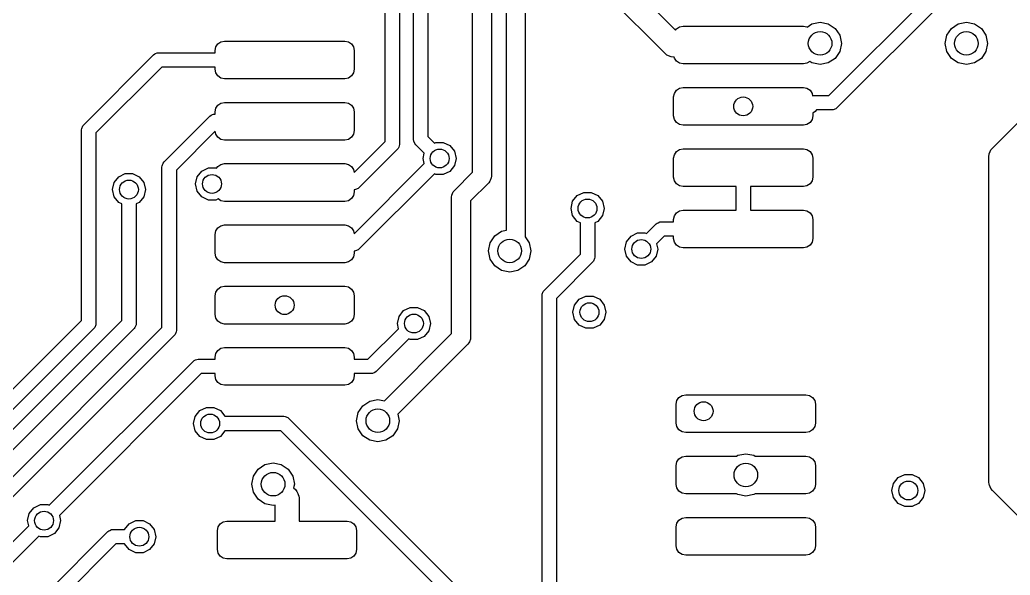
# Model space of a CAD drawing. Extents: x 0.05 to 3.89, y 0.04 to 4.21.
# Drawn here: x 1.5686 to 1.9819, y 1.1599 to 1.3917 of the extents above; entities that cross this region are included whole.
import ezdxf

# ---------------------------------------------------------------- set-up
doc = ezdxf.new("R2010")
doc.units = 0
doc.header["$MEASUREMENT"] = 0
doc.layers.add('BLACK', color=7, linetype='CONTINUOUS')

msp = doc.modelspace()

# ---------------------------------------------------------------- linework, layer by layer
at = {"layer": 'BLACK', "linetype": 'CONTINUOUS'}
for p, q in [((1.73892, 1.55424), (1.73892, 1.34297)), ((1.73292, 1.34173), (1.73292, 1.55299)), ((1.72102, 1.34091), (1.72102, 1.5462)), ((1.72702, 1.54744), (1.72702, 1.33967)), ((1.75757, 1.32815), (1.75757, 1.54616)), ((1.76545, 1.54453), (1.76545, 1.32652)), ((1.77165, 1.30386), (1.77165, 1.5374)), ((1.77953, 1.53577), (1.77953, 1.30119)), ((1.90624, 1.36009), (1.98063, 1.43448)), ((1.98399, 1.42936), (1.9096, 1.35497)), ((1.81839, 1.4113), (1.84227, 1.38741)), ((1.8379, 1.37764), (1.80985, 1.40569)), ((1.84259, 1.3879), (1.84387, 1.38875)), ((1.84387, 1.38875), (1.84538, 1.38905)), ((1.84538, 1.38905), (1.89557, 1.38905)), ((1.89557, 1.38905), (1.89708, 1.38875)), ((1.89708, 1.38875), (1.89713, 1.38871)), ((1.89713, 1.38871), (1.89917, 1.39007)), ((1.89917, 1.39007), (1.90256, 1.39075)), ((1.90256, 1.39075), (1.90595, 1.39007)), ((1.90595, 1.39007), (1.90882, 1.38815)), ((1.95732, 1.38815), (1.96019, 1.39007)), ((1.96019, 1.39007), (1.96358, 1.39075)), ((1.96358, 1.39075), (1.96697, 1.39007)), ((1.96697, 1.39007), (1.96985, 1.38815)), ((1.97442, 1.33818), (2.02493, 1.38869)), ((1.84227, 1.38741), (1.84259, 1.3879)), ((1.90882, 1.38815), (1.91074, 1.38528)), ((1.91074, 1.38528), (1.91142, 1.38189)), ((1.95472, 1.38189), (1.9554, 1.38528)), ((1.9554, 1.38528), (1.95732, 1.38815)), ((1.96985, 1.38815), (1.97177, 1.38528)), ((1.97177, 1.38528), (1.97244, 1.38189)), ((1.6501, 1.37894), (1.6504, 1.38044)), ((1.6504, 1.38044), (1.65125, 1.38172)), ((1.65125, 1.38172), (1.65253, 1.38257)), ((1.65253, 1.38257), (1.65404, 1.38287)), ((1.65404, 1.38287), (1.70423, 1.38287)), ((1.70423, 1.38287), (1.70574, 1.38257)), ((1.70574, 1.38257), (1.70702, 1.38172)), ((1.70702, 1.38172), (1.70787, 1.38044)), ((1.70787, 1.38044), (1.70817, 1.37894)), ((1.91142, 1.38189), (1.91074, 1.3785)), ((1.9554, 1.3785), (1.95472, 1.38189)), ((1.97244, 1.38189), (1.97177, 1.3785)), ((1.59527, 1.34794), (1.62445, 1.37712)), ((1.62445, 1.37712), (1.62491, 1.37749)), ((1.62491, 1.37749), (1.62526, 1.37764)), ((1.62526, 1.37764), (1.62599, 1.37794)), ((1.62599, 1.37794), (1.62657, 1.378)), ((1.62657, 1.378), (1.6501, 1.378)), ((1.6501, 1.378), (1.6501, 1.37894)), ((1.70817, 1.37894), (1.70817, 1.37106)), ((1.83866, 1.37702), (1.8379, 1.37764)), ((1.84046, 1.37627), (1.83866, 1.37702)), ((1.84144, 1.37617), (1.84046, 1.37627)), ((1.84046, 1.37627), (1.84046, 1.37627)), ((1.84165, 1.37617), (1.84144, 1.37617)), ((1.84174, 1.37573), (1.84165, 1.37617)), ((1.91074, 1.3785), (1.90882, 1.37563)), ((1.95732, 1.37563), (1.9554, 1.3785)), ((1.97177, 1.3785), (1.96985, 1.37563)), ((1.62782, 1.372), (1.60039, 1.34458)), ((1.6501, 1.372), (1.62782, 1.372)), ((1.6501, 1.37106), (1.6501, 1.372)), ((1.84259, 1.37445), (1.84174, 1.37573)), ((1.84387, 1.3736), (1.84259, 1.37445)), ((1.84538, 1.3733), (1.84387, 1.3736)), ((1.89557, 1.3733), (1.84538, 1.3733)), ((1.89708, 1.3736), (1.89557, 1.3733)), ((1.8982, 1.37435), (1.89708, 1.3736)), ((1.89917, 1.37371), (1.8982, 1.37435)), ((1.90256, 1.37303), (1.89917, 1.37371)), ((1.90595, 1.37371), (1.90256, 1.37303)), ((1.90882, 1.37563), (1.90595, 1.37371)), ((1.96019, 1.37371), (1.95732, 1.37563)), ((1.96358, 1.37303), (1.96019, 1.37371)), ((1.96697, 1.37371), (1.96358, 1.37303)), ((1.96985, 1.37563), (1.96697, 1.37371)), ((1.6504, 1.36956), (1.6501, 1.37106)), ((1.65125, 1.36828), (1.6504, 1.36956)), ((1.65253, 1.36743), (1.65125, 1.36828)), ((1.70702, 1.36828), (1.70574, 1.36743)), ((1.70787, 1.36956), (1.70702, 1.36828)), ((1.70817, 1.37106), (1.70787, 1.36956)), ((1.65404, 1.36713), (1.65253, 1.36743)), ((1.70423, 1.36713), (1.65404, 1.36713)), ((1.70574, 1.36743), (1.70423, 1.36713)), ((1.84144, 1.35952), (1.84174, 1.36103)), ((1.84174, 1.36103), (1.84259, 1.36231)), ((1.84259, 1.36231), (1.84387, 1.36316)), ((1.84387, 1.36316), (1.84538, 1.36346)), ((1.84538, 1.36346), (1.89557, 1.36346)), ((1.89557, 1.36346), (1.89708, 1.36316)), ((1.89708, 1.36316), (1.89836, 1.36231)), ((1.89836, 1.36231), (1.89921, 1.36103)), ((1.89921, 1.36103), (1.89941, 1.36005)), ((1.89941, 1.36005), (1.89982, 1.36009)), ((1.89982, 1.36009), (1.90624, 1.36009)), ((1.6504, 1.35485), (1.65125, 1.35613)), ((1.65125, 1.35613), (1.65253, 1.35698)), ((1.65253, 1.35698), (1.65404, 1.35728)), ((1.65404, 1.35728), (1.70423, 1.35728)), ((1.70423, 1.35728), (1.70574, 1.35698)), ((1.70574, 1.35698), (1.70702, 1.35613)), ((1.70702, 1.35613), (1.70787, 1.35485)), ((1.84144, 1.35165), (1.84144, 1.35952)), ((1.62883, 1.33239), (1.64798, 1.35153)), ((1.64798, 1.35153), (1.64843, 1.3519)), ((1.64843, 1.3519), (1.64901, 1.35214)), ((1.64901, 1.35214), (1.64951, 1.35235)), ((1.64951, 1.35235), (1.6501, 1.35241)), ((1.6501, 1.35335), (1.6504, 1.35485)), ((1.6501, 1.35241), (1.6501, 1.35335)), ((1.70787, 1.35485), (1.70817, 1.35335)), ((1.70817, 1.35335), (1.70817, 1.34547)), ((1.84174, 1.35014), (1.84144, 1.35165)), ((1.89951, 1.35165), (1.89921, 1.35014)), ((1.89999, 1.35309), (1.89951, 1.35289)), ((1.89951, 1.35289), (1.89951, 1.35165)), ((1.90044, 1.35346), (1.89999, 1.35309)), ((1.90107, 1.35409), (1.90044, 1.35346)), ((1.90748, 1.35409), (1.90107, 1.35409)), ((1.90807, 1.35414), (1.90748, 1.35409)), ((1.90915, 1.35459), (1.90807, 1.35414)), ((1.9096, 1.35497), (1.90915, 1.35459)), ((1.59445, 1.3464), (1.5949, 1.34749)), ((1.5949, 1.34749), (1.59527, 1.34794)), ((1.84259, 1.34886), (1.84174, 1.35014)), ((1.84387, 1.34801), (1.84259, 1.34886)), ((1.84538, 1.34771), (1.84387, 1.34801)), ((1.89557, 1.34771), (1.84538, 1.34771)), ((1.89708, 1.34801), (1.89557, 1.34771)), ((1.89836, 1.34886), (1.89708, 1.34801)), ((1.89921, 1.35014), (1.89836, 1.34886)), ((1.59439, 1.34582), (1.59445, 1.3464)), ((1.59439, 1.26626), (1.59439, 1.34582)), ((1.60039, 1.34458), (1.60039, 1.26502)), ((1.65015, 1.34522), (1.63395, 1.32902)), ((1.6504, 1.34397), (1.65015, 1.34522)), ((1.65125, 1.34269), (1.6504, 1.34397)), ((1.70787, 1.34397), (1.70702, 1.34269)), ((1.70817, 1.34547), (1.70787, 1.34397)), ((1.65253, 1.34184), (1.65125, 1.34269)), ((1.65404, 1.34154), (1.65253, 1.34184)), ((1.70423, 1.34154), (1.65404, 1.34154)), ((1.70574, 1.34184), (1.70423, 1.34154)), ((1.70702, 1.34269), (1.70574, 1.34184)), ((1.70812, 1.32801), (1.72102, 1.34091)), ((1.72696, 1.33908), (1.72675, 1.33858)), ((1.72702, 1.33967), (1.72696, 1.33908)), ((1.73298, 1.34114), (1.73292, 1.34173)), ((1.73343, 1.34006), (1.73298, 1.34114)), ((1.7338, 1.33961), (1.73343, 1.34006)), ((1.7374, 1.33601), (1.7338, 1.33961)), ((1.73892, 1.34297), (1.74163, 1.34027)), ((1.74163, 1.34027), (1.74226, 1.34057)), ((1.74226, 1.34057), (1.74533, 1.34057)), ((1.74533, 1.34057), (1.74809, 1.33924)), ((1.74809, 1.33924), (1.75, 1.33684)), ((1.72614, 1.33754), (1.71029, 1.3217)), ((1.72651, 1.338), (1.72614, 1.33754)), ((1.72675, 1.33858), (1.72651, 1.338)), ((1.73691, 1.33385), (1.7374, 1.33601)), ((1.75, 1.33684), (1.75069, 1.33385)), ((1.84144, 1.33393), (1.84174, 1.33544)), ((1.84174, 1.33544), (1.84259, 1.33671)), ((1.84259, 1.33671), (1.84387, 1.33757)), ((1.84387, 1.33757), (1.84538, 1.33787)), ((1.84538, 1.33787), (1.89557, 1.33787)), ((1.89557, 1.33787), (1.89708, 1.33757)), ((1.89708, 1.33757), (1.89836, 1.33671)), ((1.89836, 1.33671), (1.89921, 1.33544)), ((1.89921, 1.33544), (1.89951, 1.33393)), ((1.97295, 1.33465), (1.97305, 1.33562)), ((1.97305, 1.33562), (1.97312, 1.3358)), ((1.97312, 1.3358), (1.9735, 1.33671)), ((1.9735, 1.33671), (1.9738, 1.33742)), ((1.9738, 1.33742), (1.97442, 1.33818)), ((1.9738, 1.33742), (1.9738, 1.33742)), ((1.62795, 1.33026), (1.62801, 1.33085)), ((1.62801, 1.33085), (1.62846, 1.33193)), ((1.62846, 1.33193), (1.62883, 1.33239)), ((1.65125, 1.33054), (1.65253, 1.33139)), ((1.65253, 1.33139), (1.65404, 1.33169)), ((1.65404, 1.33169), (1.70423, 1.33169)), ((1.70423, 1.33169), (1.70574, 1.33139)), ((1.70574, 1.33139), (1.70702, 1.33054)), ((1.70812, 1.30242), (1.7374, 1.3317)), ((1.7374, 1.3317), (1.73691, 1.33385)), ((1.75, 1.33086), (1.74809, 1.32847)), ((1.75069, 1.33385), (1.75, 1.33086)), ((1.84144, 1.32606), (1.84144, 1.33393)), ((1.89951, 1.33393), (1.89951, 1.32606)), ((1.97295, 1.19882), (1.97295, 1.33465)), ((1.60988, 1.32625), (1.61264, 1.32758)), ((1.61264, 1.32758), (1.61571, 1.32758)), ((1.61571, 1.32758), (1.61847, 1.32625)), ((1.62795, 1.2633), (1.62795, 1.33026)), ((1.63395, 1.32902), (1.63395, 1.26206)), ((1.64261, 1.32622), (1.64452, 1.32861)), ((1.64452, 1.32861), (1.64729, 1.32995)), ((1.64729, 1.32995), (1.65035, 1.32995)), ((1.65035, 1.32995), (1.65073, 1.32976)), ((1.65073, 1.32976), (1.65125, 1.33054)), ((1.70702, 1.33054), (1.70787, 1.32926)), ((1.70787, 1.32926), (1.70812, 1.32801)), ((1.74163, 1.32744), (1.71029, 1.29611)), ((1.74226, 1.32714), (1.74163, 1.32744)), ((1.74533, 1.32714), (1.74226, 1.32714)), ((1.74809, 1.32847), (1.74533, 1.32714)), ((1.74997, 1.32054), (1.75757, 1.32815)), ((1.60728, 1.32087), (1.60797, 1.32386)), ((1.60797, 1.32386), (1.60988, 1.32625)), ((1.61847, 1.32625), (1.62038, 1.32386)), ((1.62038, 1.32386), (1.62106, 1.32087)), ((1.64193, 1.32323), (1.64261, 1.32622)), ((1.64261, 1.32024), (1.64193, 1.32323)), ((1.7643, 1.32373), (1.75669, 1.31613)), ((1.76479, 1.32433), (1.7643, 1.32373)), ((1.76492, 1.32465), (1.76479, 1.32433)), ((1.76537, 1.32575), (1.76492, 1.32465)), ((1.76545, 1.32652), (1.76537, 1.32575)), ((1.84174, 1.32455), (1.84144, 1.32606)), ((1.84259, 1.32327), (1.84174, 1.32455)), ((1.84387, 1.32242), (1.84259, 1.32327)), ((1.84538, 1.32212), (1.84387, 1.32242)), ((1.89708, 1.32242), (1.89557, 1.32212)), ((1.89836, 1.32327), (1.89708, 1.32242)), ((1.89921, 1.32455), (1.89836, 1.32327)), ((1.89951, 1.32606), (1.89921, 1.32455)), ((1.60797, 1.31788), (1.60728, 1.32087)), ((1.62106, 1.32087), (1.62038, 1.31788)), ((1.64452, 1.31784), (1.64261, 1.32024)), ((1.70787, 1.31838), (1.70702, 1.3171)), ((1.70817, 1.31988), (1.70787, 1.31838)), ((1.70875, 1.32088), (1.70817, 1.32082)), ((1.70817, 1.32082), (1.70817, 1.31988)), ((1.70984, 1.32132), (1.70875, 1.32088)), ((1.71029, 1.3217), (1.70984, 1.32132)), ((1.74882, 1.31776), (1.74889, 1.31853)), ((1.74889, 1.31853), (1.74948, 1.31995)), ((1.74948, 1.31995), (1.74997, 1.32054)), ((1.7993, 1.31598), (1.80122, 1.31838)), ((1.80122, 1.31838), (1.80398, 1.31971)), ((1.80398, 1.31971), (1.80704, 1.31971)), ((1.80704, 1.31971), (1.80981, 1.31838)), ((1.80981, 1.31838), (1.81172, 1.31598)), ((1.86748, 1.32212), (1.84538, 1.32212)), ((1.86748, 1.31228), (1.86748, 1.32212)), ((1.89557, 1.32212), (1.87348, 1.32212)), ((1.87348, 1.32212), (1.87348, 1.31228)), ((1.60988, 1.31548), (1.60797, 1.31788)), ((1.61117, 1.31486), (1.60988, 1.31548)), ((1.61117, 1.2662), (1.61117, 1.31486)), ((1.61847, 1.31548), (1.61717, 1.31486)), ((1.61717, 1.31486), (1.61717, 1.26496)), ((1.62038, 1.31788), (1.61847, 1.31548)), ((1.64729, 1.31651), (1.64452, 1.31784)), ((1.65035, 1.31651), (1.64729, 1.31651)), ((1.65138, 1.31701), (1.65035, 1.31651)), ((1.65253, 1.31624), (1.65138, 1.31701)), ((1.65404, 1.31594), (1.65253, 1.31624)), ((1.70423, 1.31594), (1.65404, 1.31594)), ((1.70574, 1.31624), (1.70423, 1.31594)), ((1.70702, 1.3171), (1.70574, 1.31624)), ((1.74882, 1.26078), (1.74882, 1.31776)), ((1.75669, 1.31613), (1.75669, 1.25915)), ((1.79862, 1.31299), (1.7993, 1.31598)), ((1.81172, 1.31598), (1.8124, 1.31299)), ((1.7993, 1.31), (1.79862, 1.31299)), ((1.80122, 1.30761), (1.7993, 1.31)), ((1.81172, 1.31), (1.80981, 1.30761)), ((1.8124, 1.31299), (1.81172, 1.31)), ((1.84174, 1.30985), (1.84259, 1.31112)), ((1.84259, 1.31112), (1.84387, 1.31198)), ((1.84387, 1.31198), (1.84538, 1.31228)), ((1.84538, 1.31228), (1.86748, 1.31228)), ((1.87348, 1.31228), (1.89557, 1.31228)), ((1.89557, 1.31228), (1.89708, 1.31198)), ((1.89708, 1.31198), (1.89836, 1.31112)), ((1.89836, 1.31112), (1.89921, 1.30985)), ((1.65253, 1.3058), (1.65404, 1.3061)), ((1.65404, 1.3061), (1.70423, 1.3061)), ((1.70423, 1.3061), (1.70574, 1.3058)), ((1.80251, 1.30698), (1.80122, 1.30761)), ((1.80251, 1.29387), (1.80251, 1.30698)), ((1.80981, 1.30761), (1.80851, 1.30698)), ((1.80851, 1.30698), (1.80851, 1.29263)), ((1.83012, 1.30247), (1.83417, 1.30652)), ((1.83417, 1.30652), (1.83463, 1.3069)), ((1.83463, 1.3069), (1.83494, 1.30703)), ((1.83494, 1.30703), (1.83571, 1.30735)), ((1.83571, 1.30735), (1.83629, 1.3074)), ((1.83629, 1.3074), (1.84144, 1.3074)), ((1.84144, 1.30834), (1.84174, 1.30985)), ((1.84144, 1.3074), (1.84144, 1.30834)), ((1.89921, 1.30985), (1.89951, 1.30834)), ((1.89951, 1.30834), (1.89951, 1.30047)), ((1.6501, 1.30217), (1.6504, 1.30367)), ((1.6501, 1.29429), (1.6501, 1.30217)), ((1.6504, 1.30367), (1.65125, 1.30495)), ((1.65125, 1.30495), (1.65253, 1.3058)), ((1.70574, 1.3058), (1.70702, 1.30495)), ((1.70702, 1.30495), (1.70787, 1.30367)), ((1.70787, 1.30367), (1.70812, 1.30242)), ((1.76677, 1.30154), (1.76964, 1.30346)), ((1.76964, 1.30346), (1.77165, 1.30386)), ((1.82366, 1.30145), (1.82642, 1.30278)), ((1.82642, 1.30278), (1.82949, 1.30278)), ((1.82949, 1.30278), (1.83012, 1.30247)), ((1.76417, 1.29528), (1.76485, 1.29867)), ((1.76485, 1.29867), (1.76677, 1.30154)), ((1.77953, 1.30119), (1.78122, 1.29867)), ((1.78122, 1.29867), (1.78189, 1.29528)), ((1.82106, 1.29606), (1.82175, 1.29905)), ((1.82175, 1.29905), (1.82366, 1.30145)), ((1.83754, 1.3014), (1.83435, 1.29822)), ((1.83435, 1.29822), (1.83484, 1.29606)), ((1.84144, 1.3014), (1.83754, 1.3014)), ((1.84144, 1.30047), (1.84144, 1.3014)), ((1.84174, 1.29896), (1.84144, 1.30047)), ((1.84259, 1.29768), (1.84174, 1.29896)), ((1.84387, 1.29683), (1.84259, 1.29768)), ((1.89836, 1.29768), (1.89708, 1.29683)), ((1.89921, 1.29896), (1.89836, 1.29768)), ((1.89951, 1.30047), (1.89921, 1.29896)), ((1.6504, 1.29278), (1.6501, 1.29429)), ((1.70817, 1.29429), (1.70787, 1.29278)), ((1.70875, 1.29529), (1.70817, 1.29523)), ((1.70817, 1.29523), (1.70817, 1.29429)), ((1.70984, 1.29573), (1.70875, 1.29529)), ((1.71029, 1.29611), (1.70984, 1.29573)), ((1.76485, 1.29189), (1.76417, 1.29528)), ((1.78189, 1.29528), (1.78122, 1.29189)), ((1.7874, 1.27876), (1.80251, 1.29387)), ((1.82175, 1.29307), (1.82106, 1.29606)), ((1.83484, 1.29606), (1.83416, 1.29307)), ((1.84538, 1.29653), (1.84387, 1.29683)), ((1.89557, 1.29653), (1.84538, 1.29653)), ((1.89708, 1.29683), (1.89557, 1.29653)), ((1.65125, 1.29151), (1.6504, 1.29278)), ((1.65253, 1.29065), (1.65125, 1.29151)), ((1.65404, 1.29035), (1.65253, 1.29065)), ((1.70423, 1.29035), (1.65404, 1.29035)), ((1.70574, 1.29065), (1.70423, 1.29035)), ((1.70702, 1.29151), (1.70574, 1.29065)), ((1.70787, 1.29278), (1.70702, 1.29151)), ((1.76677, 1.28901), (1.76485, 1.29189)), ((1.78122, 1.29189), (1.7793, 1.28901)), ((1.80763, 1.29051), (1.79252, 1.27539)), ((1.80801, 1.29096), (1.80763, 1.29051)), ((1.80845, 1.29204), (1.80801, 1.29096)), ((1.80851, 1.29263), (1.80845, 1.29204)), ((1.82366, 1.29068), (1.82175, 1.29307)), ((1.82642, 1.28935), (1.82366, 1.29068)), ((1.82949, 1.28935), (1.82642, 1.28935)), ((1.83225, 1.29068), (1.82949, 1.28935)), ((1.83416, 1.29307), (1.83225, 1.29068)), ((1.76964, 1.28709), (1.76677, 1.28901)), ((1.77303, 1.28642), (1.76964, 1.28709)), ((1.77642, 1.28709), (1.77303, 1.28642)), ((1.7793, 1.28901), (1.77642, 1.28709)), ((1.6501, 1.27657), (1.6504, 1.27808)), ((1.6504, 1.27808), (1.65125, 1.27936)), ((1.65125, 1.27936), (1.65253, 1.28021)), ((1.65253, 1.28021), (1.65404, 1.28051)), ((1.65404, 1.28051), (1.70423, 1.28051)), ((1.70423, 1.28051), (1.70574, 1.28021)), ((1.70574, 1.28021), (1.70702, 1.27936)), ((1.70702, 1.27936), (1.70787, 1.27808)), ((1.70787, 1.27808), (1.70817, 1.27657)), ((1.78652, 1.27664), (1.78658, 1.27722)), ((1.78658, 1.27722), (1.78703, 1.2783)), ((1.78703, 1.2783), (1.7874, 1.27876)), ((1.6501, 1.2687), (1.6501, 1.27657)), ((1.70817, 1.27657), (1.70817, 1.2687)), ((1.78652, 1.05651), (1.78652, 1.27664)), ((1.79252, 1.27539), (1.79252, 1.05527)), ((1.80009, 1.27267), (1.802, 1.27507)), ((1.802, 1.27507), (1.80477, 1.2764)), ((1.80477, 1.2764), (1.80783, 1.2764)), ((1.80783, 1.2764), (1.81059, 1.27507)), ((1.81059, 1.27507), (1.81251, 1.27267)), ((1.6504, 1.26719), (1.6501, 1.2687)), ((1.70817, 1.2687), (1.70787, 1.26719)), ((1.72686, 1.26795), (1.72878, 1.27035)), ((1.72878, 1.27035), (1.73154, 1.27168)), ((1.73154, 1.27168), (1.7346, 1.27168)), ((1.7346, 1.27168), (1.73737, 1.27035)), ((1.73737, 1.27035), (1.73928, 1.26795)), ((1.79941, 1.26969), (1.80009, 1.27267)), ((1.80009, 1.2667), (1.79941, 1.26969)), ((1.81251, 1.27267), (1.81319, 1.26969)), ((1.81319, 1.26969), (1.81251, 1.2667)), ((1.54776, 1.21963), (1.59439, 1.26626)), ((1.55269, 1.20772), (1.61117, 1.2662)), ((1.60039, 1.26502), (1.60034, 1.26443)), ((1.61717, 1.26496), (1.61712, 1.26438)), ((1.65125, 1.26592), (1.6504, 1.26719)), ((1.65253, 1.26506), (1.65125, 1.26592)), ((1.65404, 1.26476), (1.65253, 1.26506)), ((1.70423, 1.26476), (1.65404, 1.26476)), ((1.70574, 1.26506), (1.70423, 1.26476)), ((1.70702, 1.26592), (1.70574, 1.26506)), ((1.70787, 1.26719), (1.70702, 1.26592)), ((1.72618, 1.26496), (1.72686, 1.26795)), ((1.72667, 1.26281), (1.72618, 1.26496)), ((1.73928, 1.26795), (1.73996, 1.26496)), ((1.73996, 1.26496), (1.73928, 1.26197)), ((1.802, 1.2643), (1.80009, 1.2667)), ((1.81251, 1.2667), (1.81059, 1.2643)), ((1.59952, 1.2629), (1.55113, 1.21451)), ((1.61629, 1.26284), (1.55606, 1.2026)), ((1.56017, 1.19552), (1.62795, 1.2633)), ((1.59989, 1.26335), (1.59952, 1.2629)), ((1.60031, 1.26438), (1.59989, 1.26335)), ((1.60034, 1.26443), (1.60031, 1.26438)), ((1.61667, 1.26329), (1.61629, 1.26284)), ((1.61712, 1.26438), (1.61667, 1.26329)), ((1.6339, 1.26147), (1.63345, 1.26039)), ((1.63395, 1.26206), (1.6339, 1.26147)), ((1.71391, 1.25005), (1.72667, 1.26281)), ((1.72076, 1.23272), (1.74882, 1.26078)), ((1.73928, 1.26197), (1.73737, 1.25957)), ((1.80477, 1.26297), (1.802, 1.2643)), ((1.80783, 1.26297), (1.80477, 1.26297)), ((1.81059, 1.2643), (1.80783, 1.26297)), ((1.63307, 1.25993), (1.56354, 1.1904)), ((1.63345, 1.26039), (1.63307, 1.25993)), ((1.7309, 1.25855), (1.71728, 1.24493)), ((1.75554, 1.25637), (1.72632, 1.22715)), ((1.73154, 1.25824), (1.7309, 1.25855)), ((1.7346, 1.25824), (1.73154, 1.25824)), ((1.73737, 1.25957), (1.7346, 1.25824)), ((1.75603, 1.25697), (1.75554, 1.25637)), ((1.7562, 1.25739), (1.75603, 1.25697)), ((1.75662, 1.25839), (1.7562, 1.25739)), ((1.75669, 1.25915), (1.75662, 1.25839)), ((1.6501, 1.25098), (1.6504, 1.25249)), ((1.6504, 1.25249), (1.65125, 1.25377)), ((1.65125, 1.25377), (1.65253, 1.25462)), ((1.65253, 1.25462), (1.65404, 1.25492)), ((1.65404, 1.25492), (1.70423, 1.25492)), ((1.70423, 1.25492), (1.70574, 1.25462)), ((1.70574, 1.25462), (1.70702, 1.25377)), ((1.70702, 1.25377), (1.70787, 1.25249)), ((1.70787, 1.25249), (1.70817, 1.25098)), ((1.58091, 1.18909), (1.64099, 1.24917)), ((1.64099, 1.24917), (1.64144, 1.24954)), ((1.64144, 1.24954), (1.64196, 1.24975)), ((1.64196, 1.24975), (1.64252, 1.24999)), ((1.64252, 1.24999), (1.64311, 1.25005)), ((1.64311, 1.25005), (1.6501, 1.25005)), ((1.6501, 1.25005), (1.6501, 1.25098)), ((1.70817, 1.25098), (1.70817, 1.25005)), ((1.70817, 1.25005), (1.71391, 1.25005)), ((1.64435, 1.24405), (1.58514, 1.18483)), ((1.6501, 1.24405), (1.64435, 1.24405)), ((1.6501, 1.24311), (1.6501, 1.24405)), ((1.71516, 1.24405), (1.70817, 1.24405)), ((1.70817, 1.24405), (1.70817, 1.24311)), ((1.71574, 1.2441), (1.71516, 1.24405)), ((1.71682, 1.24455), (1.71574, 1.2441)), ((1.71728, 1.24493), (1.71682, 1.24455)), ((1.6504, 1.2416), (1.6501, 1.24311)), ((1.65125, 1.24033), (1.6504, 1.2416)), ((1.65253, 1.23947), (1.65125, 1.24033)), ((1.70702, 1.24033), (1.70574, 1.23947)), ((1.70787, 1.2416), (1.70702, 1.24033)), ((1.70817, 1.24311), (1.70787, 1.2416)), ((1.65404, 1.23917), (1.65253, 1.23947)), ((1.70423, 1.23917), (1.65404, 1.23917)), ((1.70574, 1.23947), (1.70423, 1.23917)), ((1.71175, 1.23067), (1.71462, 1.23259)), ((1.71462, 1.23259), (1.71801, 1.23327)), ((1.71801, 1.23327), (1.72076, 1.23272)), ((1.84252, 1.2313), (1.84282, 1.23281)), ((1.84282, 1.23281), (1.84367, 1.23408)), ((1.84367, 1.23408), (1.84495, 1.23494)), ((1.84495, 1.23494), (1.84646, 1.23524)), ((1.84646, 1.23524), (1.89665, 1.23524)), ((1.89665, 1.23524), (1.89816, 1.23494)), ((1.89816, 1.23494), (1.89944, 1.23408)), ((1.89944, 1.23408), (1.90029, 1.23281)), ((1.90029, 1.23281), (1.90059, 1.2313)), ((1.64182, 1.22622), (1.64374, 1.22862)), ((1.64374, 1.22862), (1.6465, 1.22995)), ((1.6465, 1.22995), (1.64956, 1.22995)), ((1.64956, 1.22995), (1.65233, 1.22862)), ((1.65233, 1.22862), (1.65423, 1.22623)), ((1.70915, 1.22441), (1.70983, 1.2278)), ((1.70983, 1.2278), (1.71175, 1.23067)), ((1.84252, 1.22343), (1.84252, 1.2313)), ((1.90059, 1.2313), (1.90059, 1.22343)), ((1.64114, 1.22323), (1.64182, 1.22622)), ((1.64182, 1.22024), (1.64114, 1.22323)), ((1.65423, 1.22623), (1.6788, 1.22623)), ((1.6788, 1.22623), (1.67939, 1.22617)), ((1.67939, 1.22617), (1.68047, 1.22572)), ((1.68047, 1.22572), (1.68092, 1.22535)), ((1.68092, 1.22535), (1.75409, 1.15218)), ((1.70983, 1.22102), (1.70915, 1.22441)), ((1.72687, 1.22441), (1.7262, 1.22102)), ((1.72632, 1.22715), (1.72687, 1.22441)), ((1.84282, 1.22192), (1.84252, 1.22343)), ((1.90059, 1.22343), (1.90029, 1.22192)), ((1.64374, 1.21784), (1.64182, 1.22024)), ((1.65423, 1.22023), (1.65233, 1.21784)), ((1.67756, 1.22023), (1.65423, 1.22023)), ((1.74897, 1.14882), (1.67756, 1.22023)), ((1.71175, 1.21815), (1.70983, 1.22102)), ((1.7262, 1.22102), (1.72428, 1.21815)), ((1.84367, 1.22064), (1.84282, 1.22192)), ((1.84495, 1.21979), (1.84367, 1.22064)), ((1.84646, 1.21949), (1.84495, 1.21979)), ((1.89665, 1.21949), (1.84646, 1.21949)), ((1.89816, 1.21979), (1.89665, 1.21949)), ((1.89944, 1.22064), (1.89816, 1.21979)), ((1.90029, 1.22192), (1.89944, 1.22064)), ((1.6465, 1.21651), (1.64374, 1.21784)), ((1.64956, 1.21651), (1.6465, 1.21651)), ((1.65233, 1.21784), (1.64956, 1.21651)), ((1.71462, 1.21623), (1.71175, 1.21815)), ((1.71801, 1.21555), (1.71462, 1.21623)), ((1.7214, 1.21623), (1.71801, 1.21555)), ((1.72428, 1.21815), (1.7214, 1.21623)), ((1.67093, 1.20609), (1.67432, 1.20676)), ((1.67432, 1.20676), (1.67771, 1.20609)), ((1.84252, 1.20571), (1.84282, 1.20722)), ((1.84282, 1.20722), (1.84367, 1.20849)), ((1.84367, 1.20849), (1.84495, 1.20935)), ((1.84495, 1.20935), (1.84646, 1.20965)), ((1.84646, 1.20965), (1.8677, 1.20965)), ((1.8677, 1.20965), (1.86817, 1.20996)), ((1.86817, 1.20996), (1.87156, 1.21063)), ((1.87156, 1.21063), (1.87495, 1.20996)), ((1.87495, 1.20996), (1.87541, 1.20965)), ((1.87541, 1.20965), (1.89665, 1.20965)), ((1.89665, 1.20965), (1.89816, 1.20935)), ((1.89816, 1.20935), (1.89944, 1.20849)), ((1.89944, 1.20849), (1.90029, 1.20722)), ((1.90029, 1.20722), (1.90059, 1.20571)), ((1.66614, 1.20129), (1.66806, 1.20417)), ((1.66806, 1.20417), (1.67093, 1.20609)), ((1.67771, 1.20609), (1.68058, 1.20417)), ((1.68058, 1.20417), (1.68251, 1.20129)), ((1.84252, 1.19783), (1.84252, 1.20571)), ((1.90059, 1.20571), (1.90059, 1.19783)), ((1.66546, 1.1979), (1.66614, 1.20129)), ((1.68251, 1.20129), (1.68318, 1.1979)), ((1.93316, 1.19826), (1.93507, 1.20066)), ((1.93507, 1.20066), (1.93784, 1.20199)), ((1.93784, 1.20199), (1.9409, 1.20199)), ((1.9409, 1.20199), (1.94367, 1.20066)), ((1.94367, 1.20066), (1.94558, 1.19826)), ((1.97305, 1.19784), (1.97295, 1.19882)), ((1.66614, 1.19451), (1.66546, 1.1979)), ((1.66806, 1.19164), (1.66614, 1.19451)), ((1.68318, 1.1979), (1.68288, 1.19641)), ((1.68288, 1.19641), (1.68365, 1.19564)), ((1.68365, 1.19564), (1.68428, 1.19489)), ((1.68428, 1.19489), (1.68428, 1.19489)), ((1.68428, 1.19489), (1.68462, 1.19405)), ((1.84282, 1.19633), (1.84252, 1.19783)), ((1.84367, 1.19505), (1.84282, 1.19633)), ((1.84495, 1.1942), (1.84367, 1.19505)), ((1.89944, 1.19505), (1.89816, 1.1942)), ((1.90029, 1.19633), (1.89944, 1.19505)), ((1.90059, 1.19783), (1.90029, 1.19633)), ((1.93248, 1.19528), (1.93316, 1.19826)), ((1.93316, 1.19229), (1.93248, 1.19528)), ((1.94558, 1.19826), (1.94626, 1.19528)), ((1.94626, 1.19528), (1.94558, 1.19229)), ((1.97321, 1.19746), (1.97305, 1.19784)), ((1.97305, 1.19784), (1.97305, 1.19784)), ((1.9738, 1.19604), (1.97321, 1.19746)), ((1.97442, 1.19528), (1.9738, 1.19604)), ((1.9738, 1.19604), (1.9738, 1.19604)), ((1.99558, 1.17412), (1.97442, 1.19528)), ((1.67093, 1.18972), (1.66806, 1.19164)), ((1.68462, 1.19405), (1.68498, 1.19319)), ((1.68498, 1.19319), (1.68502, 1.19308)), ((1.68502, 1.19308), (1.68512, 1.19211)), ((1.68512, 1.19211), (1.68512, 1.18248)), ((1.84646, 1.1939), (1.84495, 1.1942)), ((1.8677, 1.1939), (1.84646, 1.1939)), ((1.86817, 1.19359), (1.8677, 1.1939)), ((1.87156, 1.19291), (1.86817, 1.19359)), ((1.87495, 1.19359), (1.87156, 1.19291)), ((1.87541, 1.1939), (1.87495, 1.19359)), ((1.89665, 1.1939), (1.87541, 1.1939)), ((1.89816, 1.1942), (1.89665, 1.1939)), ((1.93507, 1.18989), (1.93316, 1.19229)), ((1.94558, 1.19229), (1.94367, 1.18989)), ((1.57253, 1.18567), (1.57444, 1.18806)), ((1.57444, 1.18806), (1.57721, 1.18939)), ((1.57721, 1.18939), (1.58027, 1.18939)), ((1.58027, 1.18939), (1.58091, 1.18909)), ((1.67432, 1.18905), (1.67093, 1.18972)), ((1.67512, 1.1892), (1.67432, 1.18905)), ((1.67512, 1.18248), (1.67512, 1.1892)), ((1.93784, 1.18856), (1.93507, 1.18989)), ((1.9409, 1.18856), (1.93784, 1.18856)), ((1.94367, 1.18989), (1.9409, 1.18856)), ((1.57185, 1.18268), (1.57253, 1.18567)), ((1.57234, 1.18052), (1.57185, 1.18268)), ((1.58563, 1.18268), (1.58495, 1.17969)), ((1.58514, 1.18483), (1.58563, 1.18268)), ((1.61421, 1.18137), (1.61697, 1.1827)), ((1.61697, 1.1827), (1.62004, 1.1827)), ((1.62004, 1.1827), (1.6228, 1.18137)), ((1.65224, 1.18133), (1.65351, 1.18218)), ((1.65351, 1.18218), (1.65502, 1.18248)), ((1.65502, 1.18248), (1.67512, 1.18248)), ((1.68512, 1.18248), (1.70522, 1.18248)), ((1.70522, 1.18248), (1.70672, 1.18218)), ((1.70672, 1.18218), (1.708, 1.18133)), ((1.84282, 1.18162), (1.84367, 1.1829)), ((1.84367, 1.1829), (1.84495, 1.18376)), ((1.84495, 1.18376), (1.84646, 1.18406)), ((1.84646, 1.18406), (1.89665, 1.18406)), ((1.89665, 1.18406), (1.89816, 1.18376)), ((1.89816, 1.18376), (1.89944, 1.1829)), ((1.89944, 1.1829), (1.90029, 1.18162)), ((1.55319, 1.16137), (1.57234, 1.18052)), ((1.58012, 1.15287), (1.60536, 1.17811)), ((1.58495, 1.17969), (1.58304, 1.17729)), ((1.60536, 1.17811), (1.60581, 1.17848)), ((1.60581, 1.17848), (1.60614, 1.17861)), ((1.60614, 1.17861), (1.6069, 1.17893)), ((1.6069, 1.17893), (1.60748, 1.17898)), ((1.60748, 1.17898), (1.6123, 1.17898)), ((1.6123, 1.17898), (1.61421, 1.18137)), ((1.6228, 1.18137), (1.62471, 1.17897)), ((1.62471, 1.17897), (1.62539, 1.17598)), ((1.65108, 1.17854), (1.65138, 1.18005)), ((1.65108, 1.17067), (1.65108, 1.17854)), ((1.65138, 1.18005), (1.65224, 1.18133)), ((1.708, 1.18133), (1.70885, 1.18005)), ((1.70885, 1.18005), (1.70915, 1.17854)), ((1.70915, 1.17854), (1.70915, 1.17067)), ((1.84252, 1.18012), (1.84282, 1.18162)), ((1.84252, 1.17224), (1.84252, 1.18012)), ((1.90029, 1.18162), (1.90059, 1.18012)), ((1.90059, 1.18012), (1.90059, 1.17224)), ((1.57657, 1.17627), (1.55744, 1.15713)), ((1.57721, 1.17596), (1.57657, 1.17627)), ((1.58027, 1.17596), (1.57721, 1.17596)), ((1.58304, 1.17729), (1.58027, 1.17596)), ((1.62539, 1.17598), (1.62471, 1.17299)), ((1.60872, 1.17298), (1.58435, 1.14861)), ((1.6123, 1.17298), (1.60872, 1.17298)), ((1.61421, 1.1706), (1.6123, 1.17298)), ((1.61697, 1.16927), (1.61421, 1.1706)), ((1.6228, 1.1706), (1.62004, 1.16927)), ((1.62471, 1.17299), (1.6228, 1.1706)), ((1.65138, 1.16916), (1.65108, 1.17067)), ((1.70915, 1.17067), (1.70885, 1.16916)), ((1.84282, 1.17074), (1.84252, 1.17224)), ((1.84367, 1.16946), (1.84282, 1.17074)), ((1.90029, 1.17074), (1.89944, 1.16946)), ((1.90059, 1.17224), (1.90029, 1.17074)), ((1.62004, 1.16927), (1.61697, 1.16927)), ((1.65224, 1.16789), (1.65138, 1.16916)), ((1.65351, 1.16703), (1.65224, 1.16789)), ((1.65502, 1.16673), (1.65351, 1.16703)), ((1.70522, 1.16673), (1.65502, 1.16673)), ((1.70672, 1.16703), (1.70522, 1.16673)), ((1.708, 1.16789), (1.70672, 1.16703)), ((1.70885, 1.16916), (1.708, 1.16789)), ((1.84495, 1.16861), (1.84367, 1.16946)), ((1.84646, 1.16831), (1.84495, 1.16861)), ((1.89665, 1.16831), (1.84646, 1.16831)), ((1.89816, 1.16861), (1.89665, 1.16831)), ((1.89944, 1.16946), (1.89816, 1.16861))]:
    msp.add_line(p, q, dxfattribs=at)
at = {"layer": 'BLACK'}
for centre, radius in [((1.90256, 1.38189), 0.00492), ((1.96358, 1.38189), 0.00492), ((1.87048, 1.35558), 0.00394), ((1.7438, 1.33385), 0.00394), ((1.64882, 1.32323), 0.00394), ((1.61417, 1.32087), 0.00394), ((1.80551, 1.31299), 0.00394), ((1.77303, 1.29528), 0.00492), ((1.82795, 1.29606), 0.00394), ((1.67913, 1.27264), 0.00394), ((1.8063, 1.26969), 0.00394), ((1.73307, 1.26496), 0.00394), ((1.85394, 1.22835), 0.00394), ((1.71801, 1.22441), 0.00492), ((1.64803, 1.22323), 0.00394), ((1.87156, 1.20177), 0.00492), ((1.67432, 1.1979), 0.00492), ((1.93937, 1.19528), 0.00394), ((1.57874, 1.18268), 0.00394), ((1.6185, 1.17598), 0.00394)]:
    msp.add_circle(centre, radius, dxfattribs=at)

doc.saveas('drawing.dxf')
